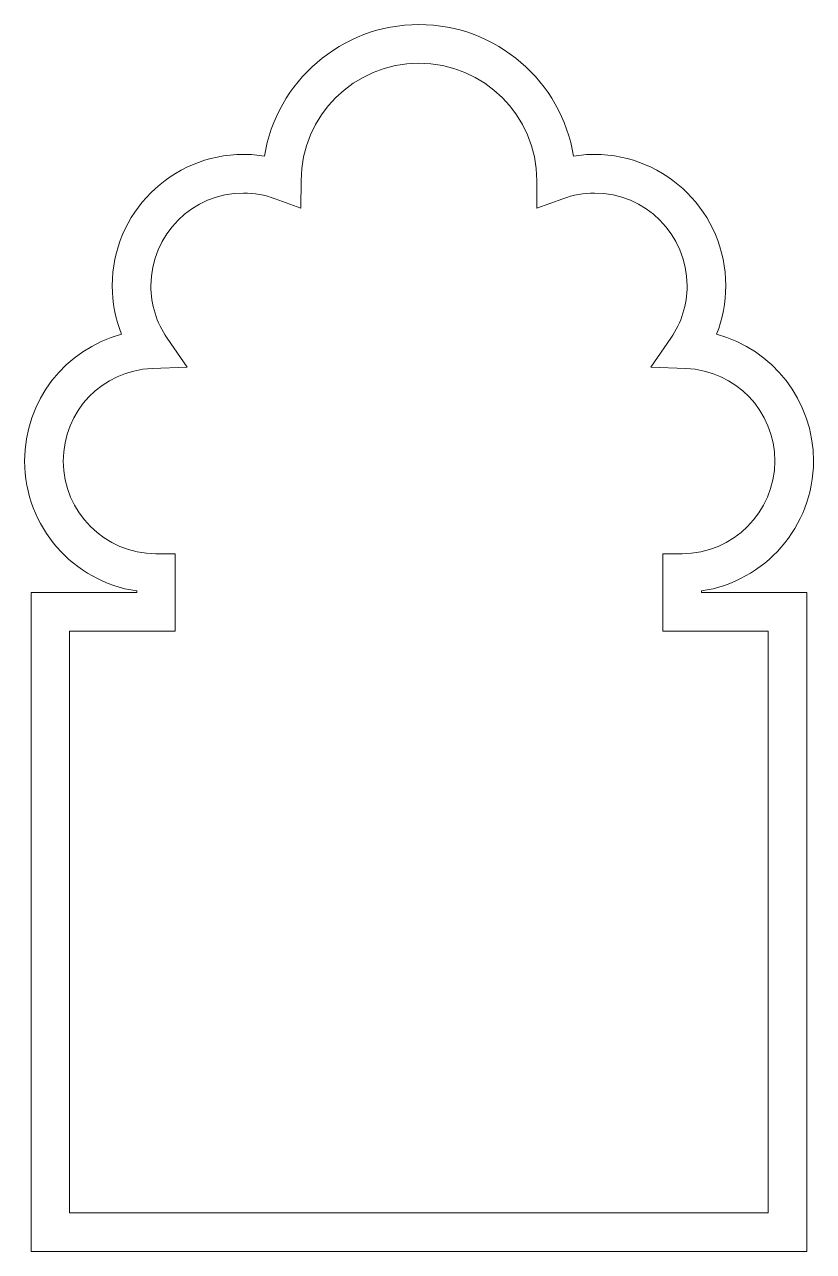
# Model space of a CAD drawing. Header units: inches. Extents: x 0.5 to 8, y -11.7 to 0.
import ezdxf

# ---------------------------------------------------------------- set-up
doc = ezdxf.new("R2010")
doc.units = ezdxf.units.IN
doc.header["$MEASUREMENT"] = 0
doc.layers.add('Layer 1', color=7, linetype='Continuous')

msp = doc.modelspace()

# ---------------------------------------------------------------- linework, layer by layer
at = {"layer": 'Layer 1', "lineweight": 0}
for points, knots in [([(7.945, -11.682), (7.945, -11.682), (0.56, -11.682), (0.56, -11.682), (0.56, -11.682), (0.56, -5.409), (0.56, -5.409), (0.56, -5.409), (1.565, -5.409), (1.565, -5.409), (1.565, -5.409), (1.565, -5.393), (1.565, -5.393), (0.962, -5.304), (0.498, -4.783), (0.498, -4.156), (0.498, -3.578), (0.886, -3.092), (1.421, -2.949), (1.363, -2.803), (1.333, -2.647), (1.333, -2.487), (1.333, -1.797), (1.893, -1.236), (2.583, -1.236), (2.65, -1.236), (2.716, -1.242), (2.781, -1.253), (2.895, -0.544), (3.513, 0), (4.252, 0), (4.992, 0), (5.609, -0.544), (5.723, -1.253), (5.789, -1.242), (5.855, -1.236), (5.922, -1.236), (6.611, -1.236), (7.172, -1.797), (7.172, -2.487), (7.172, -2.647), (7.142, -2.803), (7.084, -2.949), (7.619, -3.092), (8.007, -3.578), (8.007, -4.156), (8.007, -4.783), (7.543, -5.304), (6.94, -5.393), (6.94, -5.393), (6.94, -5.409), (6.94, -5.409), (6.94, -5.409), (7.945, -5.409), (7.945, -5.409), (7.945, -5.409), (7.945, -11.682), (7.945, -11.682)], [0, 0, 0, 0, 1, 1, 1, 2, 2, 2, 3, 3, 3, 4, 4, 4, 5, 5, 5, 6, 6, 6, 7, 7, 7, 8, 8, 8, 9, 9, 9, 10, 10, 10, 11, 11, 11, 12, 12, 12, 13, 13, 13, 14, 14, 14, 15, 15, 15, 16, 16, 16, 17, 17, 17, 18, 18, 18, 19, 19, 19, 19]), ([(0.927, -11.314), (0.927, -11.314), (7.577, -11.314), (7.577, -11.314), (7.577, -11.314), (7.577, -5.777), (7.577, -5.777), (7.577, -5.777), (6.572, -5.777), (6.572, -5.777), (6.572, -5.777), (6.572, -5.039), (6.572, -5.039), (6.572, -5.039), (6.756, -5.039), (6.756, -5.039), (7.243, -5.039), (7.639, -4.643), (7.639, -4.156), (7.639, -3.681), (7.267, -3.294), (6.793, -3.275), (6.793, -3.275), (6.46, -3.261), (6.46, -3.261), (6.46, -3.261), (6.649, -2.986), (6.649, -2.986), (6.751, -2.839), (6.804, -2.666), (6.804, -2.487), (6.804, -2), (6.408, -1.604), (5.922, -1.604), (5.82, -1.604), (5.719, -1.622), (5.621, -1.658), (5.621, -1.658), (5.375, -1.747), (5.375, -1.747), (5.375, -1.747), (5.374, -1.486), (5.374, -1.486), (5.372, -0.869), (4.869, -0.368), (4.252, -0.368), (3.636, -0.368), (3.132, -0.869), (3.13, -1.486), (3.13, -1.486), (3.129, -1.747), (3.129, -1.747), (3.129, -1.747), (2.883, -1.658), (2.883, -1.658), (2.786, -1.622), (2.684, -1.604), (2.583, -1.604), (2.096, -1.604), (1.7, -2), (1.7, -2.487), (1.7, -2.666), (1.754, -2.839), (1.855, -2.986), (1.855, -2.986), (2.045, -3.261), (2.045, -3.261), (2.045, -3.261), (1.712, -3.275), (1.712, -3.275), (1.237, -3.294), (0.866, -3.681), (0.866, -4.156), (0.866, -4.643), (1.262, -5.039), (1.748, -5.039), (1.748, -5.039), (1.932, -5.039), (1.932, -5.039), (1.932, -5.039), (1.932, -5.777), (1.932, -5.777), (1.932, -5.777), (0.927, -5.777), (0.927, -5.777), (0.927, -5.777), (0.927, -11.314), (0.927, -11.314)], [0, 0, 0, 0, 1, 1, 1, 2, 2, 2, 3, 3, 3, 4, 4, 4, 5, 5, 5, 6, 6, 6, 7, 7, 7, 8, 8, 8, 9, 9, 9, 10, 10, 10, 11, 11, 11, 12, 12, 12, 13, 13, 13, 14, 14, 14, 15, 15, 15, 16, 16, 16, 17, 17, 17, 18, 18, 18, 19, 19, 19, 20, 20, 20, 21, 21, 21, 22, 22, 22, 23, 23, 23, 24, 24, 24, 25, 25, 25, 26, 26, 26, 27, 27, 27, 28, 28, 28, 29, 29, 29, 29])]:
    msp.add_open_spline(points, degree=3, knots=knots, dxfattribs=at)

doc.saveas('drawing.dxf')
